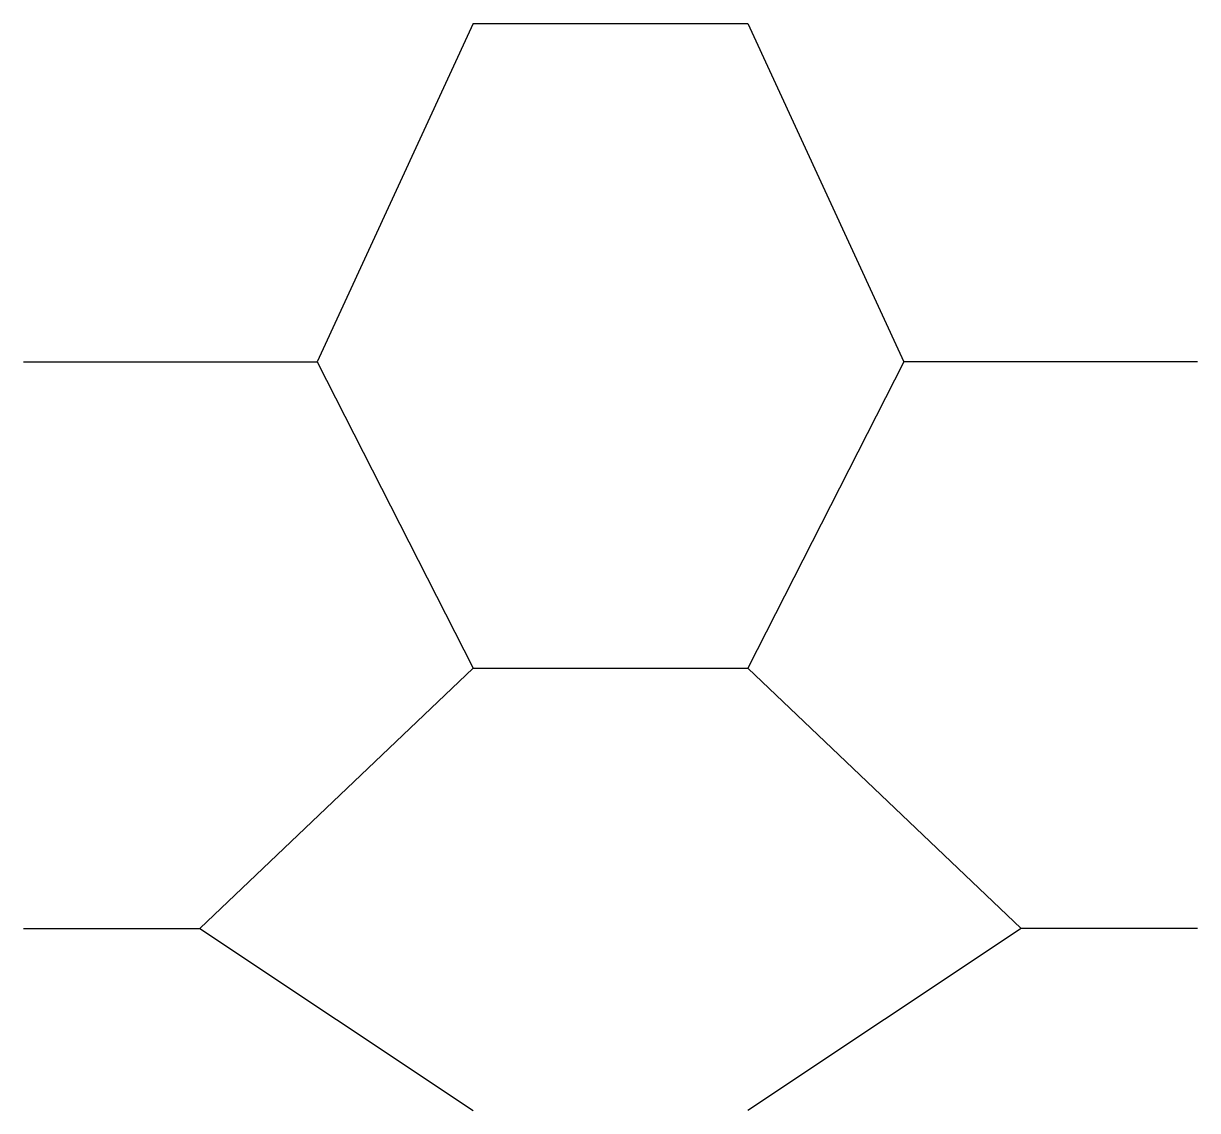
# Model space of a CAD drawing. Header units: millimetres. Extents: x -1.05 to 1.96, y -2 to 0.78.
import ezdxf

# ---------------------------------------------------------------- set-up
doc = ezdxf.new("R2010")
doc.units = ezdxf.units.MM
doc.header["$LTSCALE"] = 3
doc.layers.add('Duong bao', color=7, linetype='Continuous')

msp = doc.modelspace()

# ---------------------------------------------------------------- linework, layer by layer
at = {"color": 7, "linetype": 'Continuous'}
for p, q in [((0.1038, 0.7845), (-0.296, -0.0819)), ((0.8076, 0.7845), (1.2074, -0.0819)), ((-1.0479, -0.0819), (-0.296, -0.0819)), ((-0.296, -0.0819), (0.1038, -0.8674)), ((1.2074, -0.0819), (0.8076, -0.8674)), ((1.9594, -0.0819), (1.2074, -0.0819)), ((0.1038, -0.8674), (-0.596, -1.5338)), ((0.8076, -0.8674), (1.5074, -1.5338)), ((-1.0479, -1.5338), (-0.596, -1.5338)), ((-0.596, -1.5338), (0.1038, -2.0002)), ((1.5074, -1.5338), (0.8076, -2.0002)), ((1.9594, -1.5338), (1.5074, -1.5338))]:
    msp.add_line(p, q, dxfattribs=at)
at = {"layer": 'Duong bao'}
for p, q in [((0.1038, 0.7845), (0.8076, 0.7845)), ((0.1038, -0.8674), (0.8076, -0.8674))]:
    msp.add_line(p, q, dxfattribs=at)

doc.saveas('drawing.dxf')
